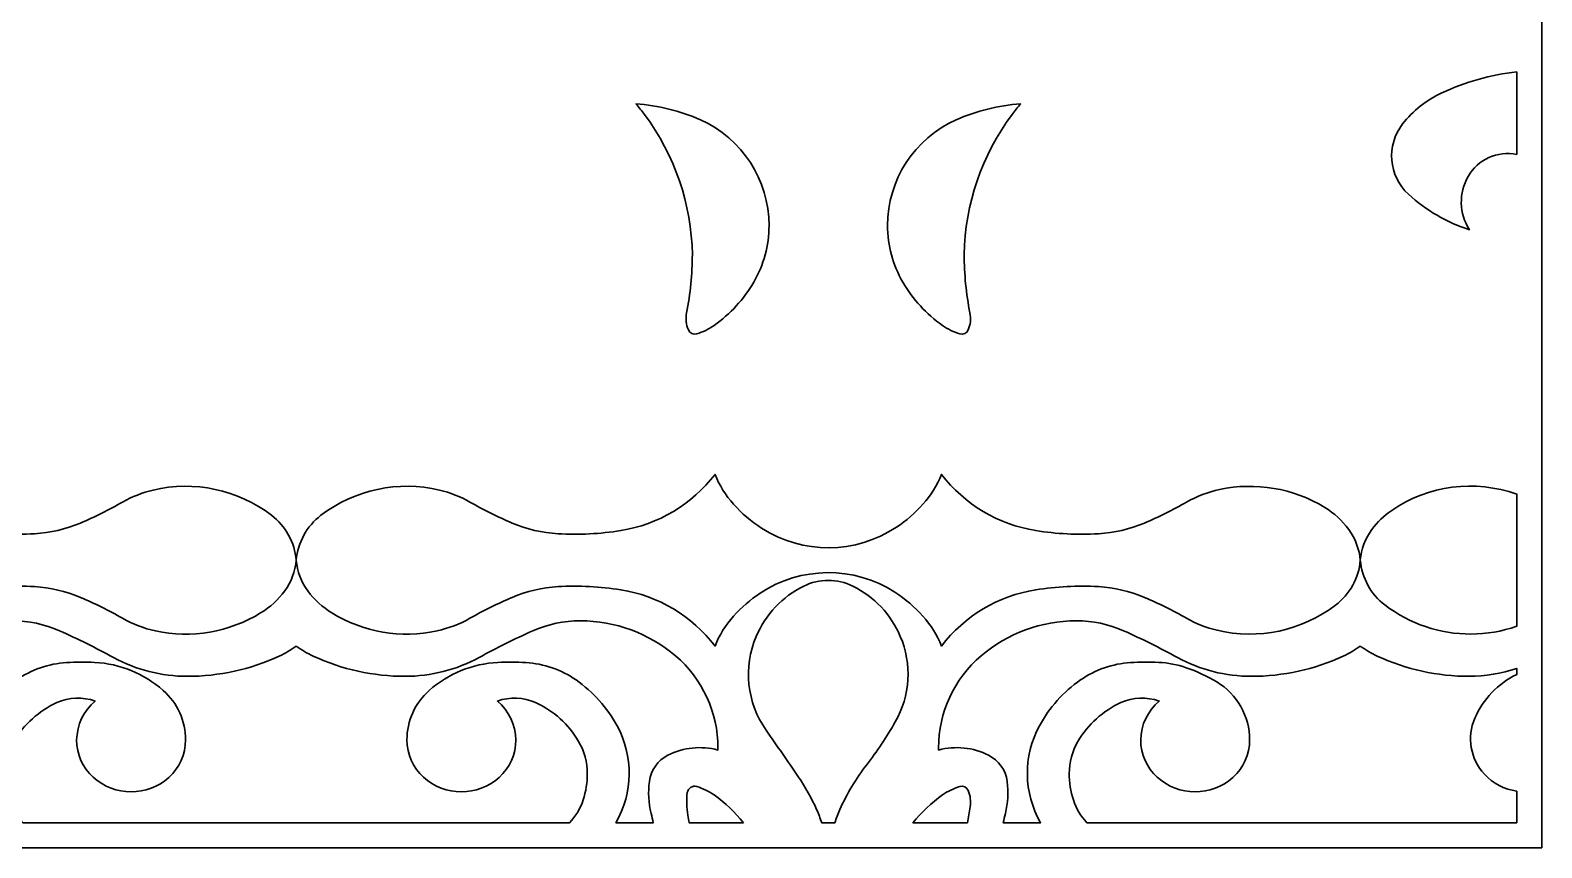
# Model space of a CAD drawing. Header units: centimetres. Extents: x -14.1 to -3.5, y -9 to -3.3.
# Drawn here: x -8.83 to -3.54, y -9 to -6.14 of the extents above; entities that cross this region are included whole.
import ezdxf

# ---------------------------------------------------------------- set-up
doc = ezdxf.new("R2010")
doc.units = ezdxf.units.CM
doc.header["$MEASUREMENT"] = 0
doc.layers.add('layer 1', color=7, linetype='Continuous')

msp = doc.modelspace()

# ---------------------------------------------------------------- linework, layer by layer
at = {"layer": 'layer 1', "lineweight": 30}
for points, knots in [([(-3.54042, -3.27541), (-3.54042, -3.27541), (-3.54042, -9.00021), (-3.54042, -9.00021), (-3.54042, -9.00021), (-3.54042, -9.00021), (-14.12141, -9.00021), (-14.12141, -9.00021), (-14.12141, -9.00021), (-14.12141, -9.00021), (-14.12141, -3.27541), (-14.12141, -3.27541), (-14.12141, -3.27541), (-14.12141, -3.27541), (-3.54042, -3.27541), (-3.54042, -3.27541)], [0, 0, 0, 0, 0.2, 0.2, 0.2, 0.2, 0.4, 0.4, 0.4, 0.4, 0.6, 0.6, 0.6, 0.6, 1, 1, 1, 1]), ([(-3.62789, -6.28382), (-3.71939, -6.29391), (-3.80859, -6.31895), (-3.89197, -6.35798), (-3.89197, -6.35798), (-3.94502, -6.38281), (-3.99143, -6.4198), (-4.02745, -6.46598), (-4.02745, -6.46598), (-4.08582, -6.54089), (-4.07706, -6.64792), (-4.00712, -6.71216), (-4.00712, -6.71216), (-3.94578, -6.76857), (-3.8729, -6.8109), (-3.7935, -6.83621), (-3.7935, -6.83621), (-3.82989, -6.77979), (-3.83165, -6.7077), (-3.79812, -6.64953), (-3.79812, -6.64953), (-3.76382, -6.59001), (-3.69521, -6.55912), (-3.62789, -6.57278), (-3.62789, -6.57278), (-3.62789, -6.57278), (-3.62789, -6.28382), (-3.62789, -6.28382)], [0, 0, 0, 0, 0.125, 0.125, 0.125, 0.125, 0.25, 0.25, 0.25, 0.25, 0.375, 0.375, 0.375, 0.375, 0.5, 0.5, 0.5, 0.5, 0.625, 0.625, 0.625, 0.625, 0.75, 0.75, 0.75, 0.75, 1, 1, 1, 1]), ([(-6.68097, -6.43318), (-6.5749, -6.57481), (-6.51628, -6.74644), (-6.51346, -6.92336), (-6.51346, -6.92336), (-6.51346, -6.99197), (-6.52024, -7.06042), (-6.5337, -7.12769), (-6.5337, -7.12769), (-6.5377, -7.1477), (-6.5355, -7.16845), (-6.52737, -7.18717), (-6.52737, -7.18717), (-6.52247, -7.19843), (-6.50997, -7.20428), (-6.49819, -7.20079), (-6.49819, -7.20079), (-6.47656, -7.1944), (-6.45613, -7.18453), (-6.43767, -7.17156), (-6.43767, -7.17156), (-6.38095, -7.13168), (-6.33353, -7.08003), (-6.29864, -7.0201), (-6.29864, -7.0201), (-6.26354, -6.95983), (-6.24505, -6.89136), (-6.24506, -6.82161), (-6.24506, -6.82161), (-6.2451, -6.66165), (-6.33908, -6.51679), (-6.48522, -6.45176), (-6.48522, -6.45176), (-6.55655, -6.41999), (-6.63288, -6.40101), (-6.71078, -6.39566), (-6.71078, -6.39566), (-6.7005, -6.40789), (-6.69056, -6.4204), (-6.68097, -6.43318)], [0, 0, 0, 0, 0.0909091, 0.0909091, 0.0909091, 0.0909091, 0.1818182, 0.1818182, 0.1818182, 0.1818182, 0.2727273, 0.2727273, 0.2727273, 0.2727273, 0.3636364, 0.3636364, 0.3636364, 0.3636364, 0.4545455, 0.4545455, 0.4545455, 0.4545455, 0.5454545, 0.5454545, 0.5454545, 0.5454545, 0.6363636, 0.6363636, 0.6363636, 0.6363636, 0.7272727, 0.7272727, 0.7272727, 0.7272727, 0.8181818, 0.8181818, 0.8181818, 0.8181818, 1, 1, 1, 1]), ([(-5.39444, -6.43318), (-5.50051, -6.5749), (-5.55914, -6.74637), (-5.56198, -6.92336), (-5.56198, -6.92336), (-5.56198, -6.99196), (-5.5552, -7.06039), (-5.54172, -7.12766), (-5.54172, -7.12766), (-5.53771, -7.14767), (-5.53993, -7.16844), (-5.54806, -7.18717), (-5.54806, -7.18717), (-5.55294, -7.19842), (-5.56547, -7.20426), (-5.57724, -7.20079), (-5.57724, -7.20079), (-5.59887, -7.1944), (-5.61931, -7.18453), (-5.63776, -7.17156), (-5.63776, -7.17156), (-5.69447, -7.13169), (-5.74191, -7.08001), (-5.77679, -7.0201), (-5.77679, -7.0201), (-5.81187, -6.95985), (-5.83035, -6.89134), (-5.83036, -6.82161), (-5.83036, -6.82161), (-5.8304, -6.66159), (-5.73597, -6.51647), (-5.58972, -6.4515), (-5.58972, -6.4515), (-5.51854, -6.41989), (-5.44234, -6.40099), (-5.36463, -6.39566), (-5.36463, -6.39566), (-5.37491, -6.40789), (-5.38485, -6.4204), (-5.39444, -6.43318)], [0, 0, 0, 0, 0.0909091, 0.0909091, 0.0909091, 0.0909091, 0.1818182, 0.1818182, 0.1818182, 0.1818182, 0.2727273, 0.2727273, 0.2727273, 0.2727273, 0.3636364, 0.3636364, 0.3636364, 0.3636364, 0.4545455, 0.4545455, 0.4545455, 0.4545455, 0.5454545, 0.5454545, 0.5454545, 0.5454545, 0.6363636, 0.6363636, 0.6363636, 0.6363636, 0.7272727, 0.7272727, 0.7272727, 0.7272727, 0.8181818, 0.8181818, 0.8181818, 0.8181818, 1, 1, 1, 1]), ([(-7.89985, -7.99334), (-7.90526, -7.93103), (-7.93667, -7.87394), (-7.98642, -7.83603), (-7.98642, -7.83603), (-8.10455, -7.74604), (-8.25665, -7.71367), (-8.40116, -7.74786), (-8.40116, -7.74786), (-8.43857, -7.75671), (-8.4745, -7.77089), (-8.50788, -7.78997), (-8.50788, -7.78997), (-8.55562, -7.81725), (-8.60493, -7.84171), (-8.65555, -7.8632), (-8.65555, -7.8632), (-8.7065, -7.88483), (-8.76081, -7.89752), (-8.81607, -7.90069), (-8.81607, -7.90069), (-8.88956, -7.90491), (-8.96331, -7.90118), (-9.036, -7.88955), (-9.036, -7.88955), (-9.167, -7.86862), (-9.28504, -7.79813), (-9.36566, -7.69277), (-9.36566, -7.69277), (-9.38094, -7.73117), (-9.4029, -7.76657), (-9.43051, -7.79732), (-9.43051, -7.79732), (-9.45934, -7.82942), (-9.49233, -7.85754), (-9.52858, -7.88094), (-9.52858, -7.88094), (-9.67241, -7.97378), (-9.85777, -7.97246), (-10.00039, -7.87778), (-10.00039, -7.87778), (-10.03469, -7.85499), (-10.06598, -7.82796), (-10.0935, -7.79733), (-10.0935, -7.79733), (-10.12112, -7.76658), (-10.14309, -7.73117), (-10.15836, -7.69277), (-10.15836, -7.69277), (-10.23893, -7.79816), (-10.35699, -7.86861), (-10.48798, -7.88956), (-10.48798, -7.88956), (-10.56068, -7.90118), (-10.63444, -7.90491), (-10.70793, -7.90069), (-10.70793, -7.90069), (-10.76319, -7.89752), (-10.8175, -7.88483), (-10.86845, -7.8632), (-10.86845, -7.8632), (-10.91907, -7.84171), (-10.96838, -7.81725), (-11.01613, -7.78997), (-11.01613, -7.78997), (-11.05198, -7.76947), (-11.09077, -7.75462), (-11.13115, -7.74592), (-11.13115, -7.74592), (-11.25747, -7.71873), (-11.38933, -7.74113), (-11.49956, -7.80858), (-11.49956, -7.80858), (-11.53244, -7.82869), (-11.56107, -7.85503), (-11.58385, -7.88612), (-11.58385, -7.88612), (-11.60684, -7.91751), (-11.62077, -7.95458), (-11.62414, -7.99334), (-11.62414, -7.99334), (-11.62956, -7.93104), (-11.66097, -7.87394), (-11.71071, -7.83604), (-11.71071, -7.83604), (-11.82884, -7.74604), (-11.98094, -7.71367), (-12.12545, -7.74787), (-12.12545, -7.74787), (-12.16286, -7.75672), (-12.1988, -7.77089), (-12.23219, -7.78997), (-12.23219, -7.78997), (-12.27993, -7.81725), (-12.32924, -7.84171), (-12.37985, -7.8632), (-12.37985, -7.8632), (-12.43079, -7.88484), (-12.4851, -7.89752), (-12.54035, -7.90069), (-12.54035, -7.90069), (-12.61385, -7.90491), (-12.6876, -7.90118), (-12.7603, -7.88956), (-12.7603, -7.88956), (-12.89129, -7.86863), (-13.00932, -7.79814), (-13.08992, -7.69277), (-13.08992, -7.69277), (-13.1052, -7.73117), (-13.12717, -7.76657), (-13.15479, -7.79732), (-13.15479, -7.79732), (-13.18362, -7.82942), (-13.2166, -7.85753), (-13.25285, -7.88092), (-13.25285, -7.88092), (-13.39668, -7.97379), (-13.58205, -7.97247), (-13.72468, -7.87778), (-13.72468, -7.87778), (-13.75898, -7.85499), (-13.79026, -7.82796), (-13.81778, -7.79733), (-13.81778, -7.79733), (-13.8454, -7.76658), (-13.86737, -7.73117), (-13.88265, -7.69277), (-13.88265, -7.69277), (-13.92427, -7.74549), (-13.97565, -7.78976), (-14.03395, -7.82313), (-14.03395, -7.82313), (-14.03395, -7.82313), (-14.03395, -8.16352), (-14.03395, -8.16352), (-14.03395, -8.16352), (-13.97564, -8.19689), (-13.92426, -8.24117), (-13.88265, -8.29392), (-13.88265, -8.29392), (-13.86737, -8.2555), (-13.84541, -8.22009), (-13.81779, -8.18934), (-13.81779, -8.18934), (-13.78896, -8.15724), (-13.75597, -8.12912), (-13.71972, -8.10573), (-13.71972, -8.10573), (-13.57589, -8.01288), (-13.39052, -8.0142), (-13.24789, -8.10888), (-13.24789, -8.10888), (-13.21359, -8.13167), (-13.1823, -8.15871), (-13.15478, -8.18934), (-13.15478, -8.18934), (-13.12716, -8.2201), (-13.1052, -8.25551), (-13.08992, -8.29392), (-13.08992, -8.29392), (-13.00937, -8.18851), (-12.89132, -8.11804), (-12.76033, -8.09708), (-12.76033, -8.09708), (-12.68763, -8.08545), (-12.61386, -8.08172), (-12.54035, -8.08594), (-12.54035, -8.08594), (-12.4851, -8.08912), (-12.43079, -8.10181), (-12.37985, -8.12344), (-12.37985, -8.12344), (-12.32924, -8.14494), (-12.27993, -8.1694), (-12.23219, -8.19669), (-12.23219, -8.19669), (-12.19633, -8.21718), (-12.15754, -8.23203), (-12.11717, -8.24073), (-12.11717, -8.24073), (-11.99083, -8.26793), (-11.85895, -8.24553), (-11.74871, -8.17808), (-11.74871, -8.17808), (-11.71583, -8.15796), (-11.68721, -8.13163), (-11.66443, -8.10054), (-11.66443, -8.10054), (-11.64144, -8.06916), (-11.6275, -8.0321), (-11.62414, -7.99334), (-11.62414, -7.99334), (-11.61872, -8.05565), (-11.58731, -8.11274), (-11.53756, -8.15064), (-11.53756, -8.15064), (-11.41943, -8.24062), (-11.26734, -8.27299), (-11.12284, -8.23879), (-11.12284, -8.23879), (-11.08543, -8.22994), (-11.0495, -8.21576), (-11.01613, -8.19669), (-11.01613, -8.19669), (-10.96838, -8.1694), (-10.91907, -8.14494), (-10.86845, -8.12345), (-10.86845, -8.12345), (-10.81751, -8.10181), (-10.76319, -8.08912), (-10.70794, -8.08594), (-10.70794, -8.08594), (-10.63443, -8.08172), (-10.56066, -8.08545), (-10.48795, -8.09708), (-10.48795, -8.09708), (-10.35695, -8.11801), (-10.23893, -8.18852), (-10.15836, -8.29392), (-10.15836, -8.29392), (-10.14309, -8.2555), (-10.12113, -8.22009), (-10.0935, -8.18934), (-10.0935, -8.18934), (-10.06468, -8.15724), (-10.03169, -8.12912), (-9.99544, -8.10573), (-9.99544, -8.10573), (-9.85161, -8.01288), (-9.66623, -8.01419), (-9.5236, -8.10888), (-9.5236, -8.10888), (-9.4893, -8.13166), (-9.45802, -8.1587), (-9.43051, -8.18934), (-9.43051, -8.18934), (-9.40289, -8.2201), (-9.38093, -8.25551), (-9.36566, -8.29392), (-9.36566, -8.29392), (-9.28509, -8.18852), (-9.16703, -8.11805), (-9.03604, -8.09709), (-9.03604, -8.09709), (-8.96333, -8.08545), (-8.88957, -8.08172), (-8.81607, -8.08594), (-8.81607, -8.08594), (-8.76081, -8.08912), (-8.7065, -8.10181), (-8.65555, -8.12344), (-8.65555, -8.12344), (-8.60493, -8.14494), (-8.55562, -8.1694), (-8.50788, -8.19669), (-8.50788, -8.19669), (-8.47202, -8.21719), (-8.43323, -8.23204), (-8.39285, -8.24074), (-8.39285, -8.24074), (-8.26652, -8.26792), (-8.13465, -8.24552), (-8.02442, -8.17808), (-8.02442, -8.17808), (-7.99154, -8.15797), (-7.96292, -8.13164), (-7.94014, -8.10054), (-7.94014, -8.10054), (-7.91715, -8.06916), (-7.90321, -8.0321), (-7.89985, -7.99334)], [0, 0, 0, 0, 0.0144928, 0.0144928, 0.0144928, 0.0144928, 0.0289855, 0.0289855, 0.0289855, 0.0289855, 0.0434783, 0.0434783, 0.0434783, 0.0434783, 0.057971, 0.057971, 0.057971, 0.057971, 0.0724638, 0.0724638, 0.0724638, 0.0724638, 0.0869565, 0.0869565, 0.0869565, 0.0869565, 0.1014493, 0.1014493, 0.1014493, 0.1014493, 0.115942, 0.115942, 0.115942, 0.115942, 0.1304348, 0.1304348, 0.1304348, 0.1304348, 0.1449275, 0.1449275, 0.1449275, 0.1449275, 0.1594203, 0.1594203, 0.1594203, 0.1594203, 0.173913, 0.173913, 0.173913, 0.173913, 0.1884058, 0.1884058, 0.1884058, 0.1884058, 0.2028986, 0.2028986, 0.2028986, 0.2028986, 0.2173913, 0.2173913, 0.2173913, 0.2173913, 0.2318841, 0.2318841, 0.2318841, 0.2318841, 0.2463768, 0.2463768, 0.2463768, 0.2463768, 0.2608696, 0.2608696, 0.2608696, 0.2608696, 0.2753623, 0.2753623, 0.2753623, 0.2753623, 0.2898551, 0.2898551, 0.2898551, 0.2898551, 0.3043478, 0.3043478, 0.3043478, 0.3043478, 0.3188406, 0.3188406, 0.3188406, 0.3188406, 0.3333333, 0.3333333, 0.3333333, 0.3333333, 0.3478261, 0.3478261, 0.3478261, 0.3478261, 0.3623188, 0.3623188, 0.3623188, 0.3623188, 0.3768116, 0.3768116, 0.3768116, 0.3768116, 0.3913043, 0.3913043, 0.3913043, 0.3913043, 0.4057971, 0.4057971, 0.4057971, 0.4057971, 0.4202899, 0.4202899, 0.4202899, 0.4202899, 0.4347826, 0.4347826, 0.4347826, 0.4347826, 0.4492754, 0.4492754, 0.4492754, 0.4492754, 0.4637681, 0.4637681, 0.4637681, 0.4637681, 0.4782609, 0.4782609, 0.4782609, 0.4782609, 0.4927536, 0.4927536, 0.4927536, 0.4927536, 0.5072464, 0.5072464, 0.5072464, 0.5072464, 0.5217391, 0.5217391, 0.5217391, 0.5217391, 0.5362319, 0.5362319, 0.5362319, 0.5362319, 0.5507246, 0.5507246, 0.5507246, 0.5507246, 0.5652174, 0.5652174, 0.5652174, 0.5652174, 0.5797101, 0.5797101, 0.5797101, 0.5797101, 0.5942029, 0.5942029, 0.5942029, 0.5942029, 0.6086957, 0.6086957, 0.6086957, 0.6086957, 0.6231884, 0.6231884, 0.6231884, 0.6231884, 0.6376812, 0.6376812, 0.6376812, 0.6376812, 0.6521739, 0.6521739, 0.6521739, 0.6521739, 0.6666667, 0.6666667, 0.6666667, 0.6666667, 0.6811594, 0.6811594, 0.6811594, 0.6811594, 0.6956522, 0.6956522, 0.6956522, 0.6956522, 0.7101449, 0.7101449, 0.7101449, 0.7101449, 0.7246377, 0.7246377, 0.7246377, 0.7246377, 0.7391304, 0.7391304, 0.7391304, 0.7391304, 0.7536232, 0.7536232, 0.7536232, 0.7536232, 0.7681159, 0.7681159, 0.7681159, 0.7681159, 0.7826087, 0.7826087, 0.7826087, 0.7826087, 0.7971014, 0.7971014, 0.7971014, 0.7971014, 0.8115942, 0.8115942, 0.8115942, 0.8115942, 0.826087, 0.826087, 0.826087, 0.826087, 0.8405797, 0.8405797, 0.8405797, 0.8405797, 0.8550725, 0.8550725, 0.8550725, 0.8550725, 0.8695652, 0.8695652, 0.8695652, 0.8695652, 0.884058, 0.884058, 0.884058, 0.884058, 0.8985507, 0.8985507, 0.8985507, 0.8985507, 0.9130435, 0.9130435, 0.9130435, 0.9130435, 0.9275362, 0.9275362, 0.9275362, 0.9275362, 0.942029, 0.942029, 0.942029, 0.942029, 0.9565217, 0.9565217, 0.9565217, 0.9565217, 0.9710145, 0.9710145, 0.9710145, 0.9710145, 1, 1, 1, 1]), ([(-4.17555, -7.99334), (-4.18096, -8.05561), (-4.21242, -8.11275), (-4.26213, -8.15064), (-4.26213, -8.15064), (-4.38017, -8.2406), (-4.53243, -8.27292), (-4.67686, -8.23879), (-4.67686, -8.23879), (-4.71427, -8.22994), (-4.75023, -8.21576), (-4.7836, -8.19669), (-4.7836, -8.19669), (-4.83135, -8.1694), (-4.88065, -8.14494), (-4.93127, -8.12344), (-4.93127, -8.12344), (-4.98223, -8.1018), (-5.03651, -8.08912), (-5.09178, -8.08594), (-5.09178, -8.08594), (-5.16529, -8.08172), (-5.23903, -8.08545), (-5.31174, -8.09709), (-5.31174, -8.09709), (-5.4428, -8.11807), (-5.56074, -8.18847), (-5.64136, -8.29392), (-5.64136, -8.29392), (-5.65664, -8.2555), (-5.67859, -8.2201), (-5.70622, -8.18934), (-5.70622, -8.18934), (-5.73505, -8.15724), (-5.76803, -8.12912), (-5.80429, -8.10573), (-5.80429, -8.10573), (-5.94828, -8.01288), (-6.13341, -8.01404), (-6.2761, -8.10888), (-6.2761, -8.10888), (-6.31041, -8.13167), (-6.34169, -8.1587), (-6.36921, -8.18934), (-6.36921, -8.18934), (-6.39684, -8.2201), (-6.41881, -8.2555), (-6.43409, -8.29392), (-6.43409, -8.29392), (-6.51469, -8.18847), (-6.6326, -8.11802), (-6.76365, -8.09708), (-6.76365, -8.09708), (-6.83637, -8.08545), (-6.91012, -8.08172), (-6.98364, -8.08594), (-6.98364, -8.08594), (-7.0389, -8.08912), (-7.09319, -8.1018), (-7.14415, -8.12344), (-7.14415, -8.12344), (-7.19477, -8.14494), (-7.24407, -8.1694), (-7.29181, -8.19669), (-7.29181, -8.19669), (-7.32766, -8.21718), (-7.36646, -8.23203), (-7.40683, -8.24073), (-7.40683, -8.24073), (-7.53309, -8.26794), (-7.66508, -8.24547), (-7.77526, -8.17808), (-7.77526, -8.17808), (-7.80814, -8.15797), (-7.83677, -8.13163), (-7.85955, -8.10054), (-7.85955, -8.10054), (-7.88254, -8.06918), (-7.89648, -8.03208), (-7.89985, -7.99334), (-7.89985, -7.99334), (-7.89445, -7.93106), (-7.86298, -7.87392), (-7.81327, -7.83603), (-7.81327, -7.83603), (-7.69524, -7.74606), (-7.54297, -7.71373), (-7.39854, -7.74787), (-7.39854, -7.74787), (-7.36113, -7.75671), (-7.32519, -7.7709), (-7.29181, -7.78997), (-7.29181, -7.78997), (-7.24407, -7.81726), (-7.19477, -7.84171), (-7.14415, -7.8632), (-7.14415, -7.8632), (-7.09319, -7.88484), (-7.0389, -7.89752), (-6.98363, -7.90069), (-6.98363, -7.90069), (-6.91013, -7.90491), (-6.83639, -7.90118), (-6.76369, -7.88956), (-6.76369, -7.88956), (-6.63263, -7.8686), (-6.51469, -7.79821), (-6.43409, -7.69277), (-6.43409, -7.69277), (-6.4188, -7.73118), (-6.39684, -7.76657), (-6.36921, -7.79732), (-6.36921, -7.79732), (-6.34037, -7.82942), (-6.3074, -7.85752), (-6.27115, -7.88092), (-6.27115, -7.88092), (-6.12716, -7.97379), (-5.94202, -7.97263), (-5.79932, -7.87778), (-5.79932, -7.87778), (-5.76502, -7.85499), (-5.73375, -7.82796), (-5.70623, -7.79732), (-5.70623, -7.79732), (-5.6786, -7.76657), (-5.65664, -7.73118), (-5.64136, -7.69277), (-5.64136, -7.69277), (-5.5607, -7.79817), (-5.44277, -7.8686), (-5.3117, -7.88955), (-5.3117, -7.88955), (-5.23901, -7.90118), (-5.16528, -7.90491), (-5.09178, -7.90069), (-5.09178, -7.90069), (-5.03651, -7.89752), (-4.98223, -7.88484), (-4.93127, -7.8632), (-4.93127, -7.8632), (-4.88065, -7.84171), (-4.83135, -7.81726), (-4.7836, -7.78997), (-4.7836, -7.78997), (-4.74775, -7.76948), (-4.70895, -7.75463), (-4.66859, -7.74593), (-4.66859, -7.74593), (-4.54232, -7.71871), (-4.41033, -7.74118), (-4.30013, -7.80858), (-4.30013, -7.80858), (-4.26726, -7.82869), (-4.23862, -7.85504), (-4.21584, -7.88612), (-4.21584, -7.88612), (-4.19286, -7.9175), (-4.17892, -7.9546), (-4.17555, -7.99334)], [0, 0, 0, 0, 0.0243902, 0.0243902, 0.0243902, 0.0243902, 0.0487805, 0.0487805, 0.0487805, 0.0487805, 0.0731707, 0.0731707, 0.0731707, 0.0731707, 0.097561, 0.097561, 0.097561, 0.097561, 0.1219512, 0.1219512, 0.1219512, 0.1219512, 0.1463415, 0.1463415, 0.1463415, 0.1463415, 0.1707317, 0.1707317, 0.1707317, 0.1707317, 0.195122, 0.195122, 0.195122, 0.195122, 0.2195122, 0.2195122, 0.2195122, 0.2195122, 0.2439024, 0.2439024, 0.2439024, 0.2439024, 0.2682927, 0.2682927, 0.2682927, 0.2682927, 0.2926829, 0.2926829, 0.2926829, 0.2926829, 0.3170732, 0.3170732, 0.3170732, 0.3170732, 0.3414634, 0.3414634, 0.3414634, 0.3414634, 0.3658537, 0.3658537, 0.3658537, 0.3658537, 0.3902439, 0.3902439, 0.3902439, 0.3902439, 0.4146341, 0.4146341, 0.4146341, 0.4146341, 0.4390244, 0.4390244, 0.4390244, 0.4390244, 0.4634146, 0.4634146, 0.4634146, 0.4634146, 0.4878049, 0.4878049, 0.4878049, 0.4878049, 0.5121951, 0.5121951, 0.5121951, 0.5121951, 0.5365854, 0.5365854, 0.5365854, 0.5365854, 0.5609756, 0.5609756, 0.5609756, 0.5609756, 0.5853659, 0.5853659, 0.5853659, 0.5853659, 0.6097561, 0.6097561, 0.6097561, 0.6097561, 0.6341463, 0.6341463, 0.6341463, 0.6341463, 0.6585366, 0.6585366, 0.6585366, 0.6585366, 0.6829268, 0.6829268, 0.6829268, 0.6829268, 0.7073171, 0.7073171, 0.7073171, 0.7073171, 0.7317073, 0.7317073, 0.7317073, 0.7317073, 0.7560976, 0.7560976, 0.7560976, 0.7560976, 0.7804878, 0.7804878, 0.7804878, 0.7804878, 0.804878, 0.804878, 0.804878, 0.804878, 0.8292683, 0.8292683, 0.8292683, 0.8292683, 0.8536585, 0.8536585, 0.8536585, 0.8536585, 0.8780488, 0.8780488, 0.8780488, 0.8780488, 0.902439, 0.902439, 0.902439, 0.902439, 0.9268293, 0.9268293, 0.9268293, 0.9268293, 0.9512195, 0.9512195, 0.9512195, 0.9512195, 1, 1, 1, 1]), ([(-4.17555, -7.99334), (-4.17016, -8.05543), (-4.13891, -8.11234), (-4.0894, -8.15017), (-4.0894, -8.15017), (-4.00289, -8.21628), (-3.8971, -8.25209), (-3.78823, -8.25208), (-3.78823, -8.25208), (-3.7336, -8.25208), (-3.67939, -8.24277), (-3.62789, -8.22454), (-3.62789, -8.22454), (-3.62789, -8.22454), (-3.62789, -7.76208), (-3.62789, -7.76208), (-3.62789, -7.76208), (-3.77457, -7.71025), (-3.93704, -7.73127), (-4.06562, -7.81883), (-4.06562, -7.81883), (-4.09251, -7.83714), (-4.11606, -7.85989), (-4.13528, -7.88612), (-4.13528, -7.88612), (-4.15827, -7.91751), (-4.1722, -7.95458), (-4.17555, -7.99334)], [0, 0, 0, 0, 0.125, 0.125, 0.125, 0.125, 0.25, 0.25, 0.25, 0.25, 0.375, 0.375, 0.375, 0.375, 0.5, 0.5, 0.5, 0.5, 0.625, 0.625, 0.625, 0.625, 0.75, 0.75, 0.75, 0.75, 1, 1, 1, 1]), ([(-6.03771, -8.06407), (-6.06743, -8.06407), (-6.09674, -8.07089), (-6.12339, -8.08402), (-6.12339, -8.08402), (-6.1982, -8.12086), (-6.25728, -8.18327), (-6.28992, -8.26001), (-6.28992, -8.26001), (-6.33597, -8.36823), (-6.32293, -8.49246), (-6.25529, -8.58869), (-6.25529, -8.58869), (-6.21714, -8.643), (-6.17938, -8.69759), (-6.14204, -8.75247), (-6.14204, -8.75247), (-6.11757, -8.78842), (-6.09626, -8.82642), (-6.07834, -8.86604), (-6.07834, -8.86604), (-6.07154, -8.88124), (-6.06566, -8.89684), (-6.06072, -8.91274), (-6.06072, -8.91274), (-6.06072, -8.91274), (-6.01472, -8.91274), (-6.01472, -8.91274), (-6.01472, -8.91274), (-6.00979, -8.89684), (-6.0039, -8.88124), (-5.99709, -8.86604), (-5.99709, -8.86604), (-5.97211, -8.8108), (-5.9408, -8.75863), (-5.90381, -8.7106), (-5.90381, -8.7106), (-5.8669, -8.66266), (-5.83329, -8.61228), (-5.80321, -8.55979), (-5.80321, -8.55979), (-5.75069, -8.46811), (-5.74411, -8.35722), (-5.7855, -8.26001), (-5.7855, -8.26001), (-5.81817, -8.18328), (-5.87722, -8.12085), (-5.95204, -8.08402), (-5.95204, -8.08402), (-5.9787, -8.07089), (-6.008, -8.06406), (-6.03771, -8.06407)], [0, 0, 0, 0, 0.0714286, 0.0714286, 0.0714286, 0.0714286, 0.1428571, 0.1428571, 0.1428571, 0.1428571, 0.2142857, 0.2142857, 0.2142857, 0.2142857, 0.2857143, 0.2857143, 0.2857143, 0.2857143, 0.3571429, 0.3571429, 0.3571429, 0.3571429, 0.4285714, 0.4285714, 0.4285714, 0.4285714, 0.5, 0.5, 0.5, 0.5, 0.5714286, 0.5714286, 0.5714286, 0.5714286, 0.6428571, 0.6428571, 0.6428571, 0.6428571, 0.7142857, 0.7142857, 0.7142857, 0.7142857, 0.7857143, 0.7857143, 0.7857143, 0.7857143, 0.8571429, 0.8571429, 0.8571429, 0.8571429, 1, 1, 1, 1]), ([(-7.89985, -8.29398), (-7.91842, -8.30777), (-7.93838, -8.31961), (-7.95939, -8.32931), (-7.95939, -8.32931), (-8.06023, -8.37585), (-8.17003, -8.39995), (-8.28109, -8.39995), (-8.28109, -8.39995), (-8.37142, -8.39996), (-8.46034, -8.37728), (-8.53964, -8.33405), (-8.53964, -8.33405), (-8.60134, -8.30041), (-8.66431, -8.26914), (-8.7284, -8.24032), (-8.7284, -8.24032), (-8.78064, -8.21738), (-8.83705, -8.20554), (-8.8941, -8.20554), (-8.8941, -8.20554), (-9.01621, -8.20555), (-9.13425, -8.24899), (-9.2272, -8.32816), (-9.2272, -8.32816), (-9.32165, -8.40862), (-9.37606, -8.52634), (-9.37604, -8.65041), (-9.37604, -8.65041), (-9.37602, -8.65166), (-9.37597, -8.65291), (-9.37589, -8.65417), (-9.37589, -8.65417), (-9.37581, -8.65543), (-9.37574, -8.65669), (-9.37567, -8.65795), (-9.37567, -8.65795), (-9.31718, -8.64239), (-9.25496, -8.64885), (-9.2009, -8.67607), (-9.2009, -8.67607), (-9.16529, -8.694), (-9.14089, -8.72849), (-9.13582, -8.76804), (-9.13582, -8.76804), (-9.131, -8.80561), (-9.13319, -8.84376), (-9.14227, -8.88053), (-9.14227, -8.88053), (-9.14491, -8.89121), (-9.14731, -8.90195), (-9.14947, -8.91274), (-9.14947, -8.91274), (-9.14947, -8.91274), (-9.01867, -8.91274), (-9.01867, -8.91274), (-9.01867, -8.91274), (-9.07922, -8.80802), (-9.0808, -8.6792), (-9.02293, -8.57296), (-9.02293, -8.57296), (-8.98811, -8.50905), (-8.93881, -8.45415), (-8.87902, -8.41266), (-8.87902, -8.41266), (-8.82726, -8.37674), (-8.76663, -8.35566), (-8.70375, -8.35169), (-8.70375, -8.35169), (-8.67104, -8.34962), (-8.63824, -8.34944), (-8.60552, -8.35114), (-8.60552, -8.35114), (-8.51673, -8.35573), (-8.43207, -8.39032), (-8.36546, -8.4492), (-8.36546, -8.4492), (-8.31571, -8.49316), (-8.28722, -8.55641), (-8.28721, -8.62279), (-8.28721, -8.62279), (-8.2872, -8.6727), (-8.30841, -8.7203), (-8.34549, -8.7537), (-8.34549, -8.7537), (-8.42086, -8.82164), (-8.5356, -8.82132), (-8.61075, -8.75313), (-8.61075, -8.75313), (-8.64749, -8.71977), (-8.66844, -8.67241), (-8.66845, -8.62279), (-8.66845, -8.62279), (-8.66764, -8.5702), (-8.64402, -8.52051), (-8.60376, -8.48666), (-8.60376, -8.48666), (-8.64738, -8.47095), (-8.69537, -8.47287), (-8.73758, -8.49203), (-8.73758, -8.49203), (-8.80062, -8.52065), (-8.85319, -8.56811), (-8.88808, -8.62791), (-8.88808, -8.62791), (-8.90802, -8.6621), (-8.91853, -8.70095), (-8.91853, -8.74053), (-8.91853, -8.74053), (-8.91852, -8.77176), (-8.91366, -8.8028), (-8.90411, -8.83254), (-8.90411, -8.83254), (-8.89449, -8.86247), (-8.87831, -8.88987), (-8.85675, -8.91274), (-8.85675, -8.91274), (-8.85675, -8.91274), (-6.94296, -8.91274), (-6.94296, -8.91274), (-6.94296, -8.91274), (-6.92139, -8.88987), (-6.90521, -8.86248), (-6.8956, -8.83254), (-6.8956, -8.83254), (-6.88604, -8.8028), (-6.88118, -8.77176), (-6.88118, -8.74053), (-6.88118, -8.74053), (-6.88118, -8.70095), (-6.89168, -8.6621), (-6.91162, -8.62791), (-6.91162, -8.62791), (-6.94651, -8.56811), (-6.99908, -8.52064), (-7.06213, -8.49203), (-7.06213, -8.49203), (-7.10434, -8.47288), (-7.15233, -8.47094), (-7.19594, -8.48666), (-7.19594, -8.48666), (-7.15568, -8.5205), (-7.13208, -8.5702), (-7.13126, -8.62279), (-7.13126, -8.62279), (-7.13125, -8.67271), (-7.15246, -8.72032), (-7.18955, -8.75372), (-7.18955, -8.75372), (-7.26493, -8.82168), (-7.37969, -8.82134), (-7.45484, -8.75311), (-7.45484, -8.75311), (-7.49155, -8.71975), (-7.51249, -8.6724), (-7.51249, -8.62279), (-7.51249, -8.62279), (-7.5125, -8.55641), (-7.48398, -8.49317), (-7.43425, -8.4492), (-7.43425, -8.4492), (-7.36764, -8.39031), (-7.28298, -8.35574), (-7.19419, -8.35114), (-7.19419, -8.35114), (-7.16147, -8.34944), (-7.12867, -8.34962), (-7.09596, -8.35169), (-7.09596, -8.35169), (-7.03308, -8.35565), (-6.97245, -8.37675), (-6.92068, -8.41266), (-6.92068, -8.41266), (-6.86091, -8.45413), (-6.81164, -8.50903), (-6.77682, -8.57292), (-6.77682, -8.57292), (-6.71892, -8.67914), (-6.72055, -8.80796), (-6.78103, -8.91274), (-6.78103, -8.91274), (-6.78103, -8.91274), (-6.65024, -8.91274), (-6.65024, -8.91274), (-6.65024, -8.91274), (-6.65242, -8.90196), (-6.65483, -8.89122), (-6.65746, -8.88053), (-6.65746, -8.88053), (-6.66653, -8.84376), (-6.66872, -8.80561), (-6.6639, -8.76804), (-6.6639, -8.76804), (-6.65883, -8.72849), (-6.63442, -8.69401), (-6.5988, -8.67607), (-6.5988, -8.67607), (-6.54473, -8.64884), (-6.48251, -8.6424), (-6.424, -8.65795), (-6.424, -8.65795), (-6.42396, -8.65669), (-6.4239, -8.65543), (-6.42383, -8.65417), (-6.42383, -8.65417), (-6.42376, -8.65291), (-6.42372, -8.65166), (-6.4237, -8.65041), (-6.4237, -8.65041), (-6.42371, -8.52634), (-6.47806, -8.4086), (-6.57251, -8.32817), (-6.57251, -8.32817), (-6.66547, -8.249), (-6.7835, -8.20553), (-6.9056, -8.20554), (-6.9056, -8.20554), (-6.96266, -8.20554), (-7.01908, -8.21738), (-7.07133, -8.24032), (-7.07133, -8.24032), (-7.13542, -8.26915), (-7.19839, -8.30042), (-7.26009, -8.33406), (-7.26009, -8.33406), (-7.33939, -8.37729), (-7.42831, -8.39995), (-7.51863, -8.39995), (-7.51863, -8.39995), (-7.62968, -8.39996), (-7.73945, -8.37585), (-7.84028, -8.32932), (-7.84028, -8.32932), (-7.8613, -8.31962), (-7.88126, -8.30778), (-7.89985, -8.29398)], [0, 0, 0, 0, 0.0166667, 0.0166667, 0.0166667, 0.0166667, 0.0333333, 0.0333333, 0.0333333, 0.0333333, 0.05, 0.05, 0.05, 0.05, 0.0666667, 0.0666667, 0.0666667, 0.0666667, 0.0833333, 0.0833333, 0.0833333, 0.0833333, 0.1, 0.1, 0.1, 0.1, 0.1166667, 0.1166667, 0.1166667, 0.1166667, 0.1333333, 0.1333333, 0.1333333, 0.1333333, 0.15, 0.15, 0.15, 0.15, 0.1666667, 0.1666667, 0.1666667, 0.1666667, 0.1833333, 0.1833333, 0.1833333, 0.1833333, 0.2, 0.2, 0.2, 0.2, 0.2166667, 0.2166667, 0.2166667, 0.2166667, 0.2333333, 0.2333333, 0.2333333, 0.2333333, 0.25, 0.25, 0.25, 0.25, 0.2666667, 0.2666667, 0.2666667, 0.2666667, 0.2833333, 0.2833333, 0.2833333, 0.2833333, 0.3, 0.3, 0.3, 0.3, 0.3166667, 0.3166667, 0.3166667, 0.3166667, 0.3333333, 0.3333333, 0.3333333, 0.3333333, 0.35, 0.35, 0.35, 0.35, 0.3666667, 0.3666667, 0.3666667, 0.3666667, 0.3833333, 0.3833333, 0.3833333, 0.3833333, 0.4, 0.4, 0.4, 0.4, 0.4166667, 0.4166667, 0.4166667, 0.4166667, 0.4333333, 0.4333333, 0.4333333, 0.4333333, 0.45, 0.45, 0.45, 0.45, 0.4666667, 0.4666667, 0.4666667, 0.4666667, 0.4833333, 0.4833333, 0.4833333, 0.4833333, 0.5, 0.5, 0.5, 0.5, 0.5166667, 0.5166667, 0.5166667, 0.5166667, 0.5333333, 0.5333333, 0.5333333, 0.5333333, 0.55, 0.55, 0.55, 0.55, 0.5666667, 0.5666667, 0.5666667, 0.5666667, 0.5833333, 0.5833333, 0.5833333, 0.5833333, 0.6, 0.6, 0.6, 0.6, 0.6166667, 0.6166667, 0.6166667, 0.6166667, 0.6333333, 0.6333333, 0.6333333, 0.6333333, 0.65, 0.65, 0.65, 0.65, 0.6666667, 0.6666667, 0.6666667, 0.6666667, 0.6833333, 0.6833333, 0.6833333, 0.6833333, 0.7, 0.7, 0.7, 0.7, 0.7166667, 0.7166667, 0.7166667, 0.7166667, 0.7333333, 0.7333333, 0.7333333, 0.7333333, 0.75, 0.75, 0.75, 0.75, 0.7666667, 0.7666667, 0.7666667, 0.7666667, 0.7833333, 0.7833333, 0.7833333, 0.7833333, 0.8, 0.8, 0.8, 0.8, 0.8166667, 0.8166667, 0.8166667, 0.8166667, 0.8333333, 0.8333333, 0.8333333, 0.8333333, 0.85, 0.85, 0.85, 0.85, 0.8666667, 0.8666667, 0.8666667, 0.8666667, 0.8833333, 0.8833333, 0.8833333, 0.8833333, 0.9, 0.9, 0.9, 0.9, 0.9166667, 0.9166667, 0.9166667, 0.9166667, 0.9333333, 0.9333333, 0.9333333, 0.9333333, 0.95, 0.95, 0.95, 0.95, 0.9666667, 0.9666667, 0.9666667, 0.9666667, 1, 1, 1, 1]), ([(-4.17555, -8.29398), (-4.19413, -8.30777), (-4.21408, -8.3196), (-4.23508, -8.32929), (-4.23508, -8.32929), (-4.33593, -8.37584), (-4.44573, -8.39995), (-4.55681, -8.39995), (-4.55681, -8.39995), (-4.64713, -8.39996), (-4.73604, -8.37729), (-4.81534, -8.33405), (-4.81534, -8.33405), (-4.87704, -8.30041), (-4.94, -8.26915), (-5.00409, -8.24032), (-5.00409, -8.24032), (-5.05634, -8.21738), (-5.11276, -8.20554), (-5.16982, -8.20554), (-5.16982, -8.20554), (-5.29192, -8.20555), (-5.40996, -8.24899), (-5.5029, -8.32817), (-5.5029, -8.32817), (-5.59734, -8.40863), (-5.65174, -8.52634), (-5.65172, -8.65041), (-5.65172, -8.65041), (-5.6517, -8.65166), (-5.65166, -8.65291), (-5.65158, -8.65417), (-5.65158, -8.65417), (-5.65151, -8.65543), (-5.65145, -8.65669), (-5.65141, -8.65795), (-5.65141, -8.65795), (-5.59291, -8.64239), (-5.53069, -8.64885), (-5.47662, -8.67607), (-5.47662, -8.67607), (-5.441, -8.694), (-5.4166, -8.72849), (-5.41153, -8.76804), (-5.41153, -8.76804), (-5.40671, -8.80561), (-5.4089, -8.84376), (-5.41797, -8.88053), (-5.41797, -8.88053), (-5.42061, -8.89122), (-5.423, -8.90196), (-5.42517, -8.91274), (-5.42517, -8.91274), (-5.42517, -8.91274), (-5.2944, -8.91274), (-5.2944, -8.91274), (-5.2944, -8.91274), (-5.35493, -8.80799), (-5.35648, -8.67916), (-5.29861, -8.57292), (-5.29861, -8.57292), (-5.26379, -8.50902), (-5.2145, -8.45413), (-5.15471, -8.41266), (-5.15471, -8.41266), (-5.10296, -8.37674), (-5.04233, -8.35565), (-4.97946, -8.35169), (-4.97946, -8.35169), (-4.94675, -8.34963), (-4.91395, -8.34944), (-4.88122, -8.35114), (-4.88122, -8.35114), (-4.84851, -8.35283), (-4.81619, -8.35908), (-4.78521, -8.36971), (-4.78521, -8.36971), (-4.74784, -8.38253), (-4.71191, -8.39924), (-4.67802, -8.41955), (-4.67802, -8.41955), (-4.60662, -8.46233), (-4.56291, -8.53955), (-4.56289, -8.62279), (-4.56289, -8.62279), (-4.56289, -8.6727), (-4.58409, -8.7203), (-4.62118, -8.7537), (-4.62118, -8.7537), (-4.69656, -8.82164), (-4.8113, -8.82132), (-4.88646, -8.75313), (-4.88646, -8.75313), (-4.9232, -8.71977), (-4.94415, -8.67241), (-4.94415, -8.62279), (-4.94415, -8.62279), (-4.94335, -8.57019), (-4.91972, -8.5205), (-4.87945, -8.48666), (-4.87945, -8.48666), (-4.92311, -8.47094), (-4.97114, -8.47287), (-5.01338, -8.49206), (-5.01338, -8.49206), (-5.07638, -8.52069), (-5.12893, -8.56813), (-5.16379, -8.62791), (-5.16379, -8.62791), (-5.18374, -8.6621), (-5.19424, -8.70095), (-5.19424, -8.74053), (-5.19424, -8.74053), (-5.19424, -8.77176), (-5.18938, -8.8028), (-5.17982, -8.83255), (-5.17982, -8.83255), (-5.17021, -8.86248), (-5.15403, -8.88988), (-5.13246, -8.91274), (-5.13246, -8.91274), (-5.13246, -8.91274), (-3.62789, -8.91274), (-3.62789, -8.91274), (-3.62789, -8.91274), (-3.62789, -8.91274), (-3.62789, -8.80222), (-3.62789, -8.80222), (-3.62789, -8.80222), (-3.67138, -8.79561), (-3.71136, -8.77444), (-3.74131, -8.74222), (-3.74131, -8.74222), (-3.79025, -8.68957), (-3.80342, -8.61289), (-3.77492, -8.54689), (-3.77492, -8.54689), (-3.74594, -8.47982), (-3.69371, -8.42541), (-3.62789, -8.39369), (-3.62789, -8.39369), (-3.62789, -8.39369), (-3.62789, -8.37231), (-3.62789, -8.37231), (-3.62789, -8.37231), (-3.68157, -8.3902), (-3.73775, -8.39953), (-3.79432, -8.39995), (-3.79432, -8.39995), (-3.90538, -8.39996), (-4.01516, -8.37584), (-4.116, -8.32931), (-4.116, -8.32931), (-4.13701, -8.31962), (-4.15697, -8.30778), (-4.17555, -8.29398)], [0, 0, 0, 0, 0.025, 0.025, 0.025, 0.025, 0.05, 0.05, 0.05, 0.05, 0.075, 0.075, 0.075, 0.075, 0.1, 0.1, 0.1, 0.1, 0.125, 0.125, 0.125, 0.125, 0.15, 0.15, 0.15, 0.15, 0.175, 0.175, 0.175, 0.175, 0.2, 0.2, 0.2, 0.2, 0.225, 0.225, 0.225, 0.225, 0.25, 0.25, 0.25, 0.25, 0.275, 0.275, 0.275, 0.275, 0.3, 0.3, 0.3, 0.3, 0.325, 0.325, 0.325, 0.325, 0.35, 0.35, 0.35, 0.35, 0.375, 0.375, 0.375, 0.375, 0.4, 0.4, 0.4, 0.4, 0.425, 0.425, 0.425, 0.425, 0.45, 0.45, 0.45, 0.45, 0.475, 0.475, 0.475, 0.475, 0.5, 0.5, 0.5, 0.5, 0.525, 0.525, 0.525, 0.525, 0.55, 0.55, 0.55, 0.55, 0.575, 0.575, 0.575, 0.575, 0.6, 0.6, 0.6, 0.6, 0.625, 0.625, 0.625, 0.625, 0.65, 0.65, 0.65, 0.65, 0.675, 0.675, 0.675, 0.675, 0.7, 0.7, 0.7, 0.7, 0.725, 0.725, 0.725, 0.725, 0.75, 0.75, 0.75, 0.75, 0.775, 0.775, 0.775, 0.775, 0.8, 0.8, 0.8, 0.8, 0.825, 0.825, 0.825, 0.825, 0.85, 0.85, 0.85, 0.85, 0.875, 0.875, 0.875, 0.875, 0.9, 0.9, 0.9, 0.9, 0.925, 0.925, 0.925, 0.925, 0.95, 0.95, 0.95, 0.95, 1, 1, 1, 1]), ([(-6.33424, -8.91274), (-6.36386, -8.8754), (-6.39868, -8.84251), (-6.43767, -8.8151), (-6.43767, -8.8151), (-6.45613, -8.80212), (-6.47656, -8.79225), (-6.49819, -8.78585), (-6.49819, -8.78585), (-6.5054, -8.78372), (-6.51318, -8.78485), (-6.51949, -8.78893), (-6.51949, -8.78893), (-6.5258, -8.79301), (-6.53, -8.7996), (-6.53102, -8.80705), (-6.53102, -8.80705), (-6.53463, -8.83336), (-6.53405, -8.86008), (-6.52929, -8.88621), (-6.52929, -8.88621), (-6.52769, -8.89503), (-6.52621, -8.90388), (-6.52484, -8.91274), (-6.52484, -8.91274), (-6.52484, -8.91274), (-6.33424, -8.91274), (-6.33424, -8.91274)], [0, 0, 0, 0, 0.125, 0.125, 0.125, 0.125, 0.25, 0.25, 0.25, 0.25, 0.375, 0.375, 0.375, 0.375, 0.5, 0.5, 0.5, 0.5, 0.625, 0.625, 0.625, 0.625, 0.75, 0.75, 0.75, 0.75, 1, 1, 1, 1]), ([(-5.55057, -8.91274), (-5.5477, -8.89389), (-5.54462, -8.87507), (-5.54132, -8.85628), (-5.54132, -8.85628), (-5.53795, -8.83709), (-5.54029, -8.81734), (-5.54806, -8.79947), (-5.54806, -8.79947), (-5.55296, -8.78821), (-5.56546, -8.78236), (-5.57724, -8.78585), (-5.57724, -8.78585), (-5.59887, -8.79224), (-5.61931, -8.80212), (-5.63776, -8.8151), (-5.63776, -8.8151), (-5.67675, -8.84251), (-5.71157, -8.87539), (-5.74117, -8.91274), (-5.74117, -8.91274), (-5.74117, -8.91274), (-5.55057, -8.91274), (-5.55057, -8.91274)], [0, 0, 0, 0, 0.1428571, 0.1428571, 0.1428571, 0.1428571, 0.2857143, 0.2857143, 0.2857143, 0.2857143, 0.4285714, 0.4285714, 0.4285714, 0.4285714, 0.5714286, 0.5714286, 0.5714286, 0.5714286, 0.7142857, 0.7142857, 0.7142857, 0.7142857, 1, 1, 1, 1])]:
    msp.add_open_spline(points, degree=3, knots=knots, dxfattribs=at)

doc.saveas('drawing.dxf')
